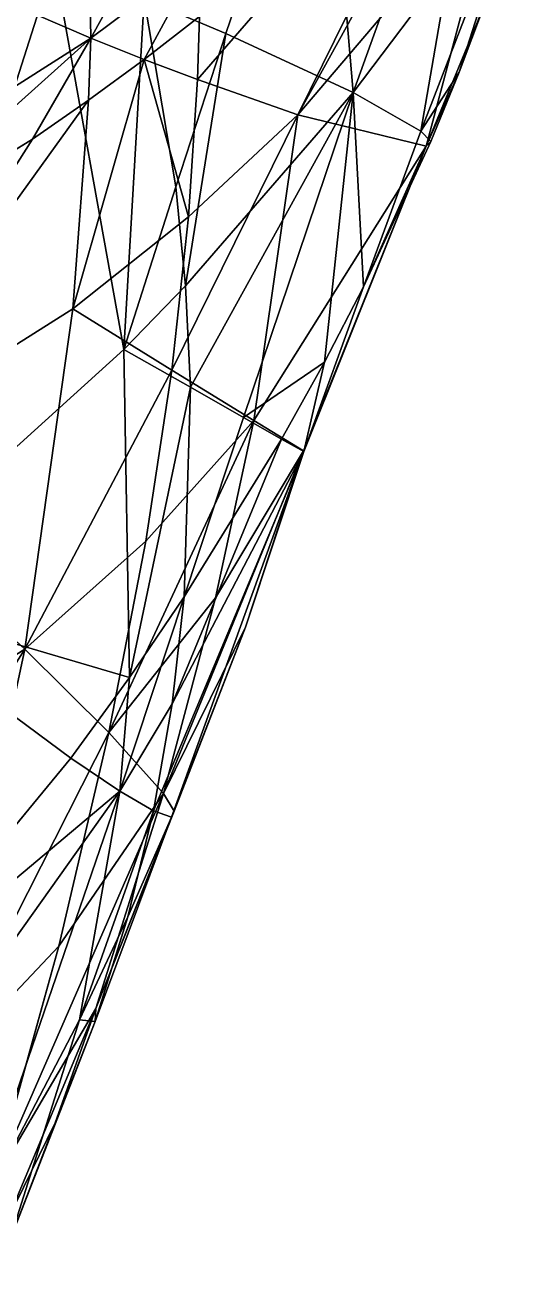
# Model space of a CAD drawing. Extents: x -1.44 to 2.2, y -2.57 to 2.57.
# Drawn here: x 0.441 to 0.689, y -0.857 to -0.248 of the extents above; entities that cross this region are included whole.
import ezdxf

# ---------------------------------------------------------------- set-up
doc = ezdxf.new("R2010")
doc.units = 0

msp = doc.modelspace()

# ---------------------------------------------------------------- linework, layer by layer
for p, q in [((0.49921, -0.23474, 1.47649), (0.51471, -0.32668, 1.5475)), ((0.65328, -0.2706, 1.5), (0.6656, -0.23765, 1.46652)), ((0.4992, -0.26437, 1.14715), (0.5262, -0.24335, 1.15433)), ((0.52522, -0.27423, 1.19917), (0.5262, -0.24335, 1.15433)), ((0.47197, -0.28438, 1.14171), (0.4992, -0.26437, 1.14715)), ((0.52081, -0.34132, 1.2932), (0.52522, -0.27423, 1.19917)), ((0.63935, -0.30459, 1.53258), (0.65328, -0.2706, 1.5)), ((0.4445, -0.30344, 1.13799), (0.47197, -0.28438, 1.14171)), ((0.36026, -0.35528, 1.13714), (0.4445, -0.30344, 1.13799)), ((0.60643, -0.37554, 1.59432), (0.63935, -0.30459, 1.53258)), ((0.51471, -0.32668, 1.5475), (0.51942, -0.37501, 1.58452)), ((0.51265, -0.41626, 1.39337), (0.52081, -0.34132, 1.2932)), ((0.51942, -0.37501, 1.58452), (0.52182, -0.42471, 1.6222)), ((0.58731, -0.41238, 1.62308), (0.60643, -0.37554, 1.59432)), ((0.56635, -0.45001, 1.65015), (0.58731, -0.41238, 1.62308)), ((0.5, -0.5, 1.5), (0.51265, -0.41626, 1.39337)), ((0.52182, -0.42471, 1.6222), (0.51874, -0.52723, 1.69821)), ((0.51874, -0.52723, 1.69821), (0.56635, -0.45001, 1.65015)), ((0.48196, -0.59357, 1.61329), (0.5, -0.5, 1.5)), ((0.49203, -0.56654, 1.71868), (0.51874, -0.52723, 1.69821)), ((0.51874, -0.52723, 1.69821), (0.51281, -0.57943, 1.73576)), ((0.51874, -0.52723, 1.69821), (0.51874, -0.52723, 1.69821)), ((0.51874, -0.52723, 1.69821), (0.51874, -0.52723, 1.69821)), ((0.46336, -0.60611, 1.73638), (0.49203, -0.56654, 1.71868)), ((0.51281, -0.57943, 1.73576), (0.50368, -0.63174, 1.7724)), ((0.45744, -0.69799, 1.73314), (0.48196, -0.59357, 1.61329)), ((0.48196, -0.59357, 1.61329), (0.48196, -0.59357, 1.61329)), ((0.48196, -0.59357, 1.61329), (0.48196, -0.59357, 1.61329)), ((0.36588, -0.72422, 1.76988), (0.46336, -0.60611, 1.73638)), ((0.50368, -0.63174, 1.7724), (0.49118, -0.6837, 1.80764)), ((0.49118, -0.6837, 1.80764), (0.47517, -0.73478, 1.84094)), ((0.42513, -0.81422, 1.85903), (0.45744, -0.69799, 1.73314)), ((0.47517, -0.73478, 1.84094), (0.45558, -0.78443, 1.87177)), ((0.47517, -0.73478, 1.84094), (0.47517, -0.73478, 1.84094)), ((0.45558, -0.78443, 1.87177), (0.43237, -0.83204, 1.89959))]:
    msp.add_line(p, q)
at = {"color": 41}
for points in [[(0.68398, -0.09291, 1.23461), (0.65823, -0.12121, 1.21672), (0.5744, -0.29149, 1.30706)], [(0.68398, -0.09291, 1.23461), (0.5744, -0.29149, 1.30706), (0.67167, -0.17711, 1.34887)], [(0.49921, -0.23474, 1.47649), (0.58698, -0.11126, 1.4812), (0.53916, -0.25167, 1.51727)], [(0.53916, -0.25167, 1.51727), (0.58698, -0.11126, 1.4812), (0.60143, -0.28051, 1.56239)], [(0.58698, -0.11126, 1.4812), (0.65322, -0.13663, 1.51538), (0.60143, -0.28051, 1.56239)], [(0.65823, -0.12121, 1.21672), (0.5262, -0.24335, 1.15433), (0.52522, -0.27423, 1.19917)], [(0.65823, -0.12121, 1.21672), (0.52522, -0.27423, 1.19917), (0.5744, -0.29149, 1.30706)], [(0.65322, -0.13663, 1.51538), (0.64854, -0.21819, 1.53543), (0.60143, -0.28051, 1.56239)], [(0.47115, -0.14803, 0.93464), (0.37362, -0.21113, 0.92926), (0.47302, -0.25402, 1.09746)], [(0.52498, -0.16023, 1.02781), (0.47115, -0.14803, 0.93464), (0.47302, -0.25402, 1.09746)], [(0.63443, -0.29947, 1.55483), (0.64854, -0.21819, 1.53543), (0.68938, -0.15735, 1.5)], [(0.65328, -0.2706, 1.5), (0.63443, -0.29947, 1.55483), (0.68938, -0.15735, 1.5)], [(0.6656, -0.23765, 1.46652), (0.65328, -0.2706, 1.5), (0.68938, -0.15735, 1.5)], [(0.52645, -0.21412, 1.11086), (0.52498, -0.16023, 1.02781), (0.47302, -0.25402, 1.09746)], [(0.45515, -0.21694, 1.42573), (0.31823, -0.31175, 1.33637), (0.3605, -0.18108, 1.30294)], [(0.67167, -0.17711, 1.34887), (0.5744, -0.29149, 1.30706), (0.63708, -0.3068, 1.5)], [(0.6656, -0.23765, 1.46652), (0.67167, -0.17711, 1.34887), (0.63708, -0.3068, 1.5)], [(0.37362, -0.21113, 0.92926), (0.36425, -0.32328, 1.09262), (0.47302, -0.25402, 1.09746)], [(0.35627, -0.52665, 1.56413), (0.31823, -0.31175, 1.33637), (0.45515, -0.21694, 1.42573)], [(0.31823, -0.31175, 1.33637), (0.45515, -0.21694, 1.42573), (0.45515, -0.21694, 1.42573)], [(0.31823, -0.31175, 1.33637), (0.45515, -0.21694, 1.42573), (0.31823, -0.31175, 1.33637)], [(0.48924, -0.4063, 1.58649), (0.35627, -0.52665, 1.56413), (0.45515, -0.21694, 1.42573)], [(0.49921, -0.23474, 1.47649), (0.48924, -0.4063, 1.58649), (0.45515, -0.21694, 1.42573)], [(0.4992, -0.26437, 1.14715), (0.52645, -0.21412, 1.11086), (0.47302, -0.25402, 1.09746)], [(0.4992, -0.26437, 1.14715), (0.5262, -0.24335, 1.15433), (0.52645, -0.21412, 1.11086)], [(0.64854, -0.21819, 1.53543), (0.63443, -0.29947, 1.55483), (0.60143, -0.28051, 1.56239)], [(0.49921, -0.23474, 1.47649), (0.51471, -0.32668, 1.5475), (0.48924, -0.4063, 1.58649)], [(0.51471, -0.32668, 1.5475), (0.49921, -0.23474, 1.47649), (0.53916, -0.25167, 1.51727)], [(0.65328, -0.2706, 1.5), (0.6656, -0.23765, 1.46652), (0.63708, -0.3068, 1.5)], [(0.5262, -0.24335, 1.15433), (0.4992, -0.26437, 1.14715), (0.52522, -0.27423, 1.19917)], [(0.36026, -0.35528, 1.13714), (0.4445, -0.30344, 1.13799), (0.47302, -0.25402, 1.09746)], [(0.36026, -0.35528, 1.13714), (0.47302, -0.25402, 1.09746), (0.36425, -0.32328, 1.09262)], [(0.4445, -0.30344, 1.13799), (0.47197, -0.28438, 1.14171), (0.47302, -0.25402, 1.09746)], [(0.47197, -0.28438, 1.14171), (0.4992, -0.26437, 1.14715), (0.47302, -0.25402, 1.09746)], [(0.51942, -0.37501, 1.58452), (0.51471, -0.32668, 1.5475), (0.53916, -0.25167, 1.51727)], [(0.51942, -0.37501, 1.58452), (0.53916, -0.25167, 1.51727), (0.60143, -0.28051, 1.56239)], [(0.4992, -0.26437, 1.14715), (0.47197, -0.28438, 1.14171), (0.46436, -0.38639, 1.2842)], [(0.4992, -0.26437, 1.14715), (0.46436, -0.38639, 1.2842), (0.52081, -0.34132, 1.2932)], [(0.4992, -0.26437, 1.14715), (0.52081, -0.34132, 1.2932), (0.52522, -0.27423, 1.19917)], [(0.52522, -0.27423, 1.19917), (0.52081, -0.34132, 1.2932), (0.5744, -0.29149, 1.30706)], [(0.65328, -0.2706, 1.5), (0.63935, -0.30459, 1.53258), (0.63443, -0.29947, 1.55483)], [(0.63935, -0.30459, 1.53258), (0.65328, -0.2706, 1.5), (0.63708, -0.3068, 1.5)], [(0.52182, -0.42471, 1.6222), (0.51942, -0.37501, 1.58452), (0.60143, -0.28051, 1.56239)], [(0.52182, -0.42471, 1.6222), (0.60143, -0.28051, 1.56239), (0.54777, -0.43944, 1.64359)], [(0.58731, -0.41238, 1.62308), (0.54777, -0.43944, 1.64359), (0.60143, -0.28051, 1.56239)], [(0.60643, -0.37554, 1.59432), (0.58731, -0.41238, 1.62308), (0.60143, -0.28051, 1.56239)], [(0.60643, -0.37554, 1.59432), (0.60143, -0.28051, 1.56239), (0.63443, -0.29947, 1.55483)], [(0.47197, -0.28438, 1.14171), (0.4445, -0.30344, 1.13799), (0.34346, -0.46256, 1.28092)], [(0.47197, -0.28438, 1.14171), (0.34346, -0.46256, 1.28092), (0.46436, -0.38639, 1.2842)], [(0.52081, -0.34132, 1.2932), (0.51265, -0.41626, 1.39337), (0.5744, -0.29149, 1.30706)], [(0.51265, -0.41626, 1.39337), (0.55284, -0.44087, 1.5), (0.5744, -0.29149, 1.30706)], [(0.5744, -0.29149, 1.30706), (0.55284, -0.44087, 1.5), (0.63708, -0.3068, 1.5)], [(0.4445, -0.30344, 1.13799), (0.36026, -0.35528, 1.13714), (0.34346, -0.46256, 1.28092)], [(0.63935, -0.30459, 1.53258), (0.60643, -0.37554, 1.59432), (0.63443, -0.29947, 1.55483)], [(0.60643, -0.37554, 1.59432), (0.63935, -0.30459, 1.53258), (0.63708, -0.3068, 1.5)], [(0.55284, -0.44087, 1.5), (0.57712, -0.45572, 1.58909), (0.63708, -0.3068, 1.5)], [(0.57712, -0.45572, 1.58909), (0.57725, -0.45618, 1.64231), (0.63708, -0.3068, 1.5)], [(0.60643, -0.37554, 1.59432), (0.63708, -0.3068, 1.5), (0.57725, -0.45618, 1.64231)], [(0.51471, -0.32668, 1.5475), (0.51942, -0.37501, 1.58452), (0.48924, -0.4063, 1.58649)], [(0.51265, -0.41626, 1.39337), (0.52081, -0.34132, 1.2932), (0.46436, -0.38639, 1.2842)], [(0.51942, -0.37501, 1.58452), (0.52182, -0.42471, 1.6222), (0.48924, -0.4063, 1.58649)], [(0.58731, -0.41238, 1.62308), (0.60643, -0.37554, 1.59432), (0.57725, -0.45618, 1.64231)], [(0.46436, -0.38639, 1.2842), (0.34346, -0.46256, 1.28092), (0.44087, -0.55284, 1.5)], [(0.51265, -0.41626, 1.39337), (0.46436, -0.38639, 1.2842), (0.44087, -0.55284, 1.5)], [(0.49203, -0.56654, 1.71868), (0.35627, -0.52665, 1.56413), (0.48924, -0.4063, 1.58649)], [(0.52182, -0.42471, 1.6222), (0.49203, -0.56654, 1.71868), (0.48924, -0.4063, 1.58649)], [(0.58731, -0.41238, 1.62308), (0.56635, -0.45001, 1.65015), (0.54777, -0.43944, 1.64359)], [(0.56635, -0.45001, 1.65015), (0.58731, -0.41238, 1.62308), (0.57725, -0.45618, 1.64231)], [(0.5, -0.5, 1.5), (0.51265, -0.41626, 1.39337), (0.44087, -0.55284, 1.5)], [(0.51265, -0.41626, 1.39337), (0.5, -0.5, 1.5), (0.55284, -0.44087, 1.5)], [(0.52182, -0.42471, 1.6222), (0.51874, -0.52723, 1.69821), (0.49203, -0.56654, 1.71868)], [(0.51874, -0.52723, 1.69821), (0.52182, -0.42471, 1.6222), (0.54777, -0.43944, 1.64359)], [(0.5, -0.5, 1.5), (0.48196, -0.59357, 1.61329), (0.55284, -0.44087, 1.5)], [(0.48196, -0.59357, 1.61329), (0.53406, -0.5277, 1.60272), (0.55284, -0.44087, 1.5)], [(0.56635, -0.45001, 1.65015), (0.51874, -0.52723, 1.69821), (0.54777, -0.43944, 1.64359)], [(0.51874, -0.52723, 1.69821), (0.54777, -0.43944, 1.64359), (0.51874, -0.52723, 1.69821)], [(0.53406, -0.5277, 1.60272), (0.57712, -0.45572, 1.58909), (0.55284, -0.44087, 1.5)], [(0.51281, -0.57943, 1.73576), (0.51874, -0.52723, 1.69821), (0.56635, -0.45001, 1.65015)], [(0.51281, -0.57943, 1.73576), (0.56635, -0.45001, 1.65015), (0.57725, -0.45618, 1.64231)], [(0.50368, -0.63174, 1.7724), (0.51281, -0.57943, 1.73576), (0.57725, -0.45618, 1.64231)], [(0.50368, -0.63174, 1.7724), (0.57725, -0.45618, 1.64231), (0.51248, -0.63489, 1.76532)], [(0.54868, -0.54199, 1.67807), (0.57712, -0.45572, 1.58909), (0.50866, -0.62342, 1.70887)], [(0.57712, -0.45572, 1.58909), (0.53406, -0.5277, 1.60272), (0.50866, -0.62342, 1.70887)], [(0.54868, -0.54199, 1.67807), (0.51248, -0.63489, 1.76532), (0.57725, -0.45618, 1.64231)], [(0.57712, -0.45572, 1.58909), (0.54868, -0.54199, 1.67807), (0.57725, -0.45618, 1.64231)], [(0.34346, -0.46256, 1.28092), (0.3068, -0.63708, 1.5), (0.44087, -0.55284, 1.5)], [(0.48196, -0.59357, 1.61329), (0.5, -0.5, 1.5), (0.44087, -0.55284, 1.5)], [(0.46336, -0.60611, 1.73638), (0.36588, -0.72422, 1.76988), (0.35627, -0.52665, 1.56413)], [(0.49203, -0.56654, 1.71868), (0.46336, -0.60611, 1.73638), (0.35627, -0.52665, 1.56413)], [(0.48196, -0.59357, 1.61329), (0.48196, -0.59357, 1.61329), (0.53406, -0.5277, 1.60272)], [(0.48196, -0.59357, 1.61329), (0.50866, -0.62342, 1.70887), (0.53406, -0.5277, 1.60272)], [(0.51874, -0.52723, 1.69821), (0.51281, -0.57943, 1.73576), (0.48724, -0.62212, 1.76296)], [(0.51874, -0.52723, 1.69821), (0.51874, -0.52723, 1.69821), (0.48724, -0.62212, 1.76296)], [(0.51874, -0.52723, 1.69821), (0.48724, -0.62212, 1.76296), (0.49203, -0.56654, 1.71868)], [(0.51281, -0.57943, 1.73576), (0.51874, -0.52723, 1.69821), (0.51874, -0.52723, 1.69821)], [(0.51874, -0.52723, 1.69821), (0.51874, -0.52723, 1.69821), (0.51874, -0.52723, 1.69821)], [(0.51392, -0.6319, 1.74336), (0.54868, -0.54199, 1.67807), (0.50866, -0.62342, 1.70887)], [(0.54868, -0.54199, 1.67807), (0.51392, -0.6319, 1.74336), (0.51248, -0.63489, 1.76532)], [(0.24744, -0.85736, 1.75571), (0.39582, -0.76323, 1.74958), (0.44087, -0.55284, 1.5)], [(0.3068, -0.63708, 1.5), (0.24744, -0.85736, 1.75571), (0.44087, -0.55284, 1.5)], [(0.39582, -0.76323, 1.74958), (0.48196, -0.59357, 1.61329), (0.44087, -0.55284, 1.5)], [(0.48196, -0.59357, 1.61329), (0.44087, -0.55284, 1.5), (0.48196, -0.59357, 1.61329)], [(0.46336, -0.60611, 1.73638), (0.49203, -0.56654, 1.71868), (0.48724, -0.62212, 1.76296)], [(0.51281, -0.57943, 1.73576), (0.50368, -0.63174, 1.7724), (0.48724, -0.62212, 1.76296)], [(0.45744, -0.69799, 1.73314), (0.48196, -0.59357, 1.61329), (0.39582, -0.76323, 1.74958)], [(0.48196, -0.59357, 1.61329), (0.45744, -0.69799, 1.73314), (0.50866, -0.62342, 1.70887)], [(0.45744, -0.69799, 1.73314), (0.48196, -0.59357, 1.61329), (0.48196, -0.59357, 1.61329)], [(0.48196, -0.59357, 1.61329), (0.48196, -0.59357, 1.61329), (0.48196, -0.59357, 1.61329)], [(0.48196, -0.59357, 1.61329), (0.48196, -0.59357, 1.61329), (0.48196, -0.59357, 1.61329)], [(0.48196, -0.59357, 1.61329), (0.48196, -0.59357, 1.61329), (0.50866, -0.62342, 1.70887)], [(0.36588, -0.72422, 1.76988), (0.46336, -0.60611, 1.73638), (0.48724, -0.62212, 1.76296)], [(0.4131, -0.83809, 1.92504), (0.3636, -0.79609, 1.84297), (0.48724, -0.62212, 1.76296)], [(0.36588, -0.72422, 1.76988), (0.48724, -0.62212, 1.76296), (0.3636, -0.79609, 1.84297)], [(0.46758, -0.73394, 1.84863), (0.4131, -0.83809, 1.92504), (0.48724, -0.62212, 1.76296)], [(0.45744, -0.69799, 1.73314), (0.42513, -0.81422, 1.85903), (0.50866, -0.62342, 1.70887)], [(0.42513, -0.81422, 1.85903), (0.47548, -0.72842, 1.81727), (0.50866, -0.62342, 1.70887)], [(0.50368, -0.63174, 1.7724), (0.46758, -0.73394, 1.84863), (0.48724, -0.62212, 1.76296)], [(0.47548, -0.72842, 1.81727), (0.51392, -0.6319, 1.74336), (0.50866, -0.62342, 1.70887)], [(0.50368, -0.63174, 1.7724), (0.49118, -0.6837, 1.80764), (0.46758, -0.73394, 1.84863)], [(0.51392, -0.6319, 1.74336), (0.47548, -0.72842, 1.81727), (0.51248, -0.63489, 1.76532)], [(0.49118, -0.6837, 1.80764), (0.50368, -0.63174, 1.7724), (0.51248, -0.63489, 1.76532)], [(0.47548, -0.72842, 1.81727), (0.47517, -0.73478, 1.84094), (0.51248, -0.63489, 1.76532)], [(0.47517, -0.73478, 1.84094), (0.49118, -0.6837, 1.80764), (0.51248, -0.63489, 1.76532)], [(0.47517, -0.73478, 1.84094), (0.51248, -0.63489, 1.76532), (0.47517, -0.73478, 1.84094)], [(0.49118, -0.6837, 1.80764), (0.47517, -0.73478, 1.84094), (0.46758, -0.73394, 1.84863)], [(0.42513, -0.81422, 1.85903), (0.45744, -0.69799, 1.73314), (0.39582, -0.76323, 1.74958)], [(0.42513, -0.81422, 1.85903), (0.42513, -0.81422, 1.85903), (0.47548, -0.72842, 1.81727)], [(0.42513, -0.81422, 1.85903), (0.43237, -0.83204, 1.89959), (0.47548, -0.72842, 1.81727)], [(0.43237, -0.83204, 1.89959), (0.45558, -0.78443, 1.87177), (0.47548, -0.72842, 1.81727)], [(0.43237, -0.83204, 1.89959), (0.47548, -0.72842, 1.81727), (0.43237, -0.83204, 1.89959)], [(0.45558, -0.78443, 1.87177), (0.47517, -0.73478, 1.84094), (0.47548, -0.72842, 1.81727)], [(0.4131, -0.83809, 1.92504), (0.46758, -0.73394, 1.84863), (0.43324, -0.84273, 1.92608)], [(0.47517, -0.73478, 1.84094), (0.43324, -0.84273, 1.92608), (0.46758, -0.73394, 1.84863)], [(0.47517, -0.73478, 1.84094), (0.45558, -0.78443, 1.87177), (0.43324, -0.84273, 1.92608)], [(0.47517, -0.73478, 1.84094), (0.47517, -0.73478, 1.84094), (0.43324, -0.84273, 1.92608)], [(0.45558, -0.78443, 1.87177), (0.47517, -0.73478, 1.84094), (0.47517, -0.73478, 1.84094)], [(0.47517, -0.73478, 1.84094), (0.47517, -0.73478, 1.84094), (0.47517, -0.73478, 1.84094)], [(0.45558, -0.78443, 1.87177), (0.43237, -0.83204, 1.89959), (0.43324, -0.84273, 1.92608)]]:
    msp.add_3dface(points, dxfattribs=at)

doc.saveas('drawing.dxf')
